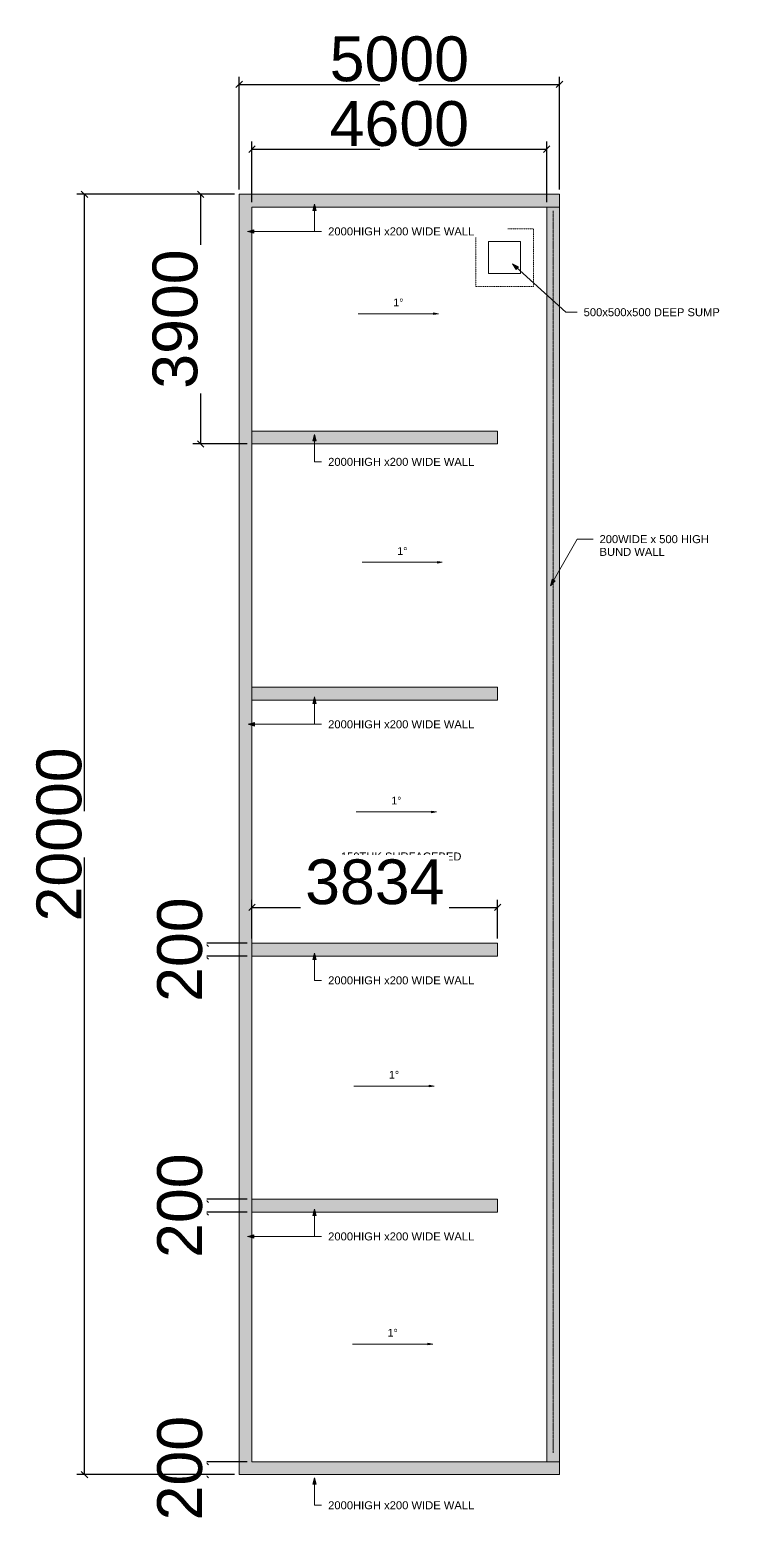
# Model space of a CAD drawing. Header units: millimetres. Extents: x 14826 to 891005, y -311366 to 56117.
# Drawn here: x 404390 to 415620, y -166564 to -143327 of the extents above; entities that cross this region are included whole.
import ezdxf

# ---------------------------------------------------------------- set-up
doc = ezdxf.new("R2010")
doc.units = ezdxf.units.MM
doc.linetypes.add('Dash', pattern=[6.35, 3.175, -3.175])
doc.linetypes.add('Hidden', pattern=[7.14375, 4.7625, -2.38125])
for name, color, linetype, lineweight in [('A-ANNO-DIMS', 7, 'Continuous', 9), ('A-DETL-HDLN', 7, 'Hidden', 9), ('A-WALL', 7, 'Continuous', 9), ('A-WALL-HDLN', 7, 'Dash', 9), ('G-ANNO-DIMS', 7, 'Continuous', 9), ('G-ANNO-TEXT', 7, 'Continuous', 9), ('S-FNDN', 7, 'Continuous', 9)]:
    doc.layers.add(name, color=color, linetype=linetype, lineweight=lineweight)
doc.styles.add('Arial_1', font='arial.ttf', dxfattribs={"height": 636.4})
doc.styles.add('Arial_3', font='arial.ttf', dxfattribs={"height": 700})
doc.styles.add('Arial_5', font='arial.ttf', dxfattribs={"height": 875})
doc.dimstyles.new('Greene_Arch_tick_-_2_5mm_Arial_1', dxfattribs={"dimscale": 304.8, "dimtxt": 127.532425, "dimasz": 0.328084, "dimexe": 0.393701, "dimexo": 0.246063, "dimgap": 0.123031, "dimtad": 1, "dimdec": 0, "dimzin": 0, "dimdsep": 46, "dimtxsty": 'Arial_3', "dimblk1": 'OBLIQUE', "dimblk2": 'OBLIQUE', "dimsah": 1, "dimcen": 0.09, "dimazin": 0, "dimtfac": 1, "dimtdec": 4, "dimtix": 1, "dimtmove": 0, "dimatfit": 3, "dimfxl": 1, "dimtvp": 1, "dimtfill": 1, "dimtolj": 1, "dimtzin": 0, "dimarcsym": 2})

# ---------------------------------------------------------------- blocks, each defined once
blk = doc.blocks.new('_Oblique')
at = {"color": 0, "linetype": 'ByBlock', "lineweight": -2}
blk.add_line((-0.5, -0.5), (0.5, 0.5), dxfattribs=at)
blk = doc.blocks.new('*D539')
at = {"layer": 'A-ANNO-DIMS', "color": 0, "lineweight": -2, "transparency": 16777216}
for p, q in [((407859, -146022), (407859, -145072)), ((407859, -145192), (412459, -145192)), ((412459, -146022), (412459, -145072))]:
    blk.add_line(p, q, dxfattribs=at)
at = {"layer": 'Defpoints', "color": 0, "transparency": 16777216}
for p in [(412459, -145192), (407859, -146097), (412459, -146097)]:
    blk.add_point(p, dxfattribs=at)
at = {"layer": 'A-ANNO-DIMS', "color": 0, "lineweight": -2, "transparency": 16777216, "xscale": 99.99999999999999, "yscale": 99.99999999999999, "zscale": 99.99999999999999, "rotation": 180}
blk.add_blockref('_Oblique', (407859, -145192), dxfattribs=at)
at = {"layer": 'A-ANNO-DIMS', "color": 0, "lineweight": -2, "transparency": 16777216, "xscale": 99.99999999999999, "yscale": 99.99999999999999, "zscale": 99.99999999999999}
blk.add_blockref('_Oblique', (412459, -145192), dxfattribs=at)
at = {"layer": 'A-ANNO-DIMS', "color": 0, "transparency": 16777216, "insert": (410159, -144797), "char_height": 700, "width": 461.47, "attachment_point": 5, "style": 'Arial_3', "bg_fill": 3, "box_fill_scale": 1.1, "bg_fill_color": 256, "bg_fill_true_color": 13158600, "bg_fill_transparency": 0}
blk.add_mtext('\\A1;4600', dxfattribs=at)
blk = doc.blocks.new('*D540')
at = {"layer": 'A-ANNO-DIMS', "color": 0, "lineweight": -2, "transparency": 16777216}
for p, q in [((407659, -145822), (407659, -144061)), ((412659, -145822), (412659, -144061)), ((407659, -144181), (412659, -144181))]:
    blk.add_line(p, q, dxfattribs=at)
at = {"layer": 'Defpoints', "color": 0, "transparency": 16777216}
for p in [(412659, -144181), (407659, -145897), (412659, -145897)]:
    blk.add_point(p, dxfattribs=at)
at = {"layer": 'A-ANNO-DIMS', "color": 0, "lineweight": -2, "transparency": 16777216, "xscale": 99.99999999999999, "yscale": 99.99999999999999, "zscale": 99.99999999999999, "rotation": 180}
blk.add_blockref('_Oblique', (407659, -144181), dxfattribs=at)
at = {"layer": 'A-ANNO-DIMS', "color": 0, "lineweight": -2, "transparency": 16777216, "xscale": 99.99999999999999, "yscale": 99.99999999999999, "zscale": 99.99999999999999}
blk.add_blockref('_Oblique', (412659, -144181), dxfattribs=at)
at = {"layer": 'A-ANNO-DIMS', "color": 0, "transparency": 16777216, "insert": (410159, -143786), "char_height": 700, "width": 461.47, "attachment_point": 5, "style": 'Arial_3', "bg_fill": 3, "box_fill_scale": 1.1, "bg_fill_color": 256, "bg_fill_true_color": 13158600, "bg_fill_transparency": 0}
blk.add_mtext('\\A1;5000', dxfattribs=at)
blk = doc.blocks.new('*D541')
at = {"layer": 'A-ANNO-DIMS', "color": 0, "lineweight": -2, "transparency": 16777216}
for p, q in [((407128, -157597), (407128, -157497)), ((407784, -157597), (407008, -157597)), ((407128, -157597), (407128, -157797)), ((407784, -157797), (407008, -157797)), ((407128, -157797), (407128, -157897))]:
    blk.add_line(p, q, dxfattribs=at)
at = {"layer": 'Defpoints', "color": 0, "transparency": 16777216}
for p in [(407859, -157597), (407859, -157797)]:
    blk.add_point(p, dxfattribs=at)
at = {"layer": 'A-ANNO-DIMS', "color": 0, "lineweight": -2, "transparency": 16777216, "xscale": 99.99999999999999, "yscale": 99.99999999999999, "zscale": 99.99999999999999}
for p, rotation in [((407128, -157597), 270), ((407128, -157797), 90)]:
    blk.add_blockref('_Oblique', p, dxfattribs=dict(at, rotation=rotation))
at = {"layer": 'A-ANNO-DIMS', "color": 0, "transparency": 16777216, "insert": (406734, -157697), "char_height": 700, "width": 346.1, "attachment_point": 5, "rotation": 90, "style": 'Arial_3', "bg_fill": 3, "box_fill_scale": 1.1, "bg_fill_color": 256, "bg_fill_true_color": 13158600, "bg_fill_transparency": 0}
blk.add_mtext('\\A1;200', dxfattribs=at)
at = {"layer": 'Defpoints', "color": 0, "transparency": 16777216}
blk.add_point((407128, -157797), dxfattribs=at)
blk = doc.blocks.new('*D542')
at = {"layer": 'A-ANNO-DIMS', "color": 0, "lineweight": -2, "transparency": 16777216}
for p, q in [((407784, -161597), (407008, -161597)), ((407128, -161597), (407128, -161497)), ((407128, -161597), (407128, -161797)), ((407784, -161797), (407008, -161797)), ((407128, -161797), (407128, -161897))]:
    blk.add_line(p, q, dxfattribs=at)
at = {"layer": 'Defpoints', "color": 0, "transparency": 16777216}
for p in [(407859, -161597), (407859, -161797)]:
    blk.add_point(p, dxfattribs=at)
at = {"layer": 'A-ANNO-DIMS', "color": 0, "lineweight": -2, "transparency": 16777216, "xscale": 99.99999999999999, "yscale": 99.99999999999999, "zscale": 99.99999999999999}
for p, rotation in [((407128, -161597), 270), ((407128, -161797), 90)]:
    blk.add_blockref('_Oblique', p, dxfattribs=dict(at, rotation=rotation))
at = {"layer": 'A-ANNO-DIMS', "color": 0, "transparency": 16777216, "insert": (406734, -161697), "char_height": 700, "width": 346.1, "attachment_point": 5, "rotation": 90, "style": 'Arial_3', "bg_fill": 3, "box_fill_scale": 1.1, "bg_fill_color": 256, "bg_fill_true_color": 13158600, "bg_fill_transparency": 0}
blk.add_mtext('\\A1;200', dxfattribs=at)
at = {"layer": 'Defpoints', "color": 0, "transparency": 16777216}
blk.add_point((407128, -161797), dxfattribs=at)
blk = doc.blocks.new('*D543')
at = {"layer": 'A-ANNO-DIMS', "color": 0, "lineweight": -2, "transparency": 16777216}
for p, q in [((407128, -165697), (407128, -165597)), ((407784, -165697), (407008, -165697)), ((407584, -165897), (407008, -165897)), ((407128, -165697), (407128, -165897)), ((407128, -165897), (407128, -165997))]:
    blk.add_line(p, q, dxfattribs=at)
at = {"layer": 'Defpoints', "color": 0, "transparency": 16777216}
for p in [(407659, -165897), (407859, -165697)]:
    blk.add_point(p, dxfattribs=at)
at = {"layer": 'A-ANNO-DIMS', "color": 0, "lineweight": -2, "transparency": 16777216, "xscale": 99.99999999999999, "yscale": 99.99999999999999, "zscale": 99.99999999999999}
for p, rotation in [((407128, -165697), 270), ((407128, -165897), 90)]:
    blk.add_blockref('_Oblique', p, dxfattribs=dict(at, rotation=rotation))
at = {"layer": 'A-ANNO-DIMS', "color": 0, "transparency": 16777216, "insert": (406734, -165797), "char_height": 700, "width": 346.1, "attachment_point": 5, "rotation": 90, "style": 'Arial_3', "bg_fill": 3, "box_fill_scale": 1.1, "bg_fill_color": 256, "bg_fill_true_color": 13158600, "bg_fill_transparency": 0}
blk.add_mtext('\\A1;200', dxfattribs=at)
at = {"layer": 'Defpoints', "color": 0, "transparency": 16777216}
blk.add_point((407128, -165897), dxfattribs=at)
blk = doc.blocks.new('*D544')
at = {"layer": 'A-ANNO-DIMS', "color": 0, "lineweight": -2, "transparency": 16777216}
for p, q in [((407584, -145897), (405125, -145897)), ((405245, -165897), (405245, -145897)), ((407584, -165897), (405125, -165897))]:
    blk.add_line(p, q, dxfattribs=at)
at = {"layer": 'Defpoints', "color": 0, "transparency": 16777216}
for p in [(405245, -145897), (407659, -145897), (407659, -165897)]:
    blk.add_point(p, dxfattribs=at)
at = {"layer": 'A-ANNO-DIMS', "color": 0, "lineweight": -2, "transparency": 16777216, "xscale": 99.99999999999999, "yscale": 99.99999999999999, "zscale": 99.99999999999999}
for p, rotation in [((405245, -145897), 90), ((405245, -165897), 270)]:
    blk.add_blockref('_Oblique', p, dxfattribs=dict(at, rotation=rotation))
at = {"layer": 'A-ANNO-DIMS', "color": 0, "transparency": 16777216, "insert": (404850, -155897), "char_height": 700, "width": 576.84, "attachment_point": 5, "rotation": 90, "style": 'Arial_3', "bg_fill": 3, "box_fill_scale": 1.1, "bg_fill_color": 256, "bg_fill_true_color": 13158600, "bg_fill_transparency": 0}
blk.add_mtext('\\A1;20000', dxfattribs=at)
blk = doc.blocks.new('*D545')
at = {"layer": 'A-ANNO-DIMS', "color": 0, "lineweight": -2, "transparency": 16777216}
for p, q in [((407859, -157522), (407859, -156917)), ((407859, -157037), (411693, -157037)), ((411693, -157522), (411693, -156917))]:
    blk.add_line(p, q, dxfattribs=at)
at = {"layer": 'Defpoints', "color": 0, "transparency": 16777216}
for p in [(411693, -157037), (407859, -157597), (411693, -157597)]:
    blk.add_point(p, dxfattribs=at)
at = {"layer": 'A-ANNO-DIMS', "color": 0, "lineweight": -2, "transparency": 16777216, "xscale": 99.99999999999999, "yscale": 99.99999999999999, "zscale": 99.99999999999999, "rotation": 180}
blk.add_blockref('_Oblique', (407859, -157037), dxfattribs=at)
at = {"layer": 'A-ANNO-DIMS', "color": 0, "lineweight": -2, "transparency": 16777216, "xscale": 99.99999999999999, "yscale": 99.99999999999999, "zscale": 99.99999999999999}
blk.add_blockref('_Oblique', (411693, -157037), dxfattribs=at)
at = {"layer": 'A-ANNO-DIMS', "color": 0, "transparency": 16777216, "insert": (409776, -156642), "char_height": 700, "attachment_point": 5, "style": 'Arial_3', "bg_fill": 3, "box_fill_scale": 1.1, "bg_fill_color": 256, "bg_fill_true_color": 13158600, "bg_fill_transparency": 0}
blk.add_mtext('\\A1;3834', dxfattribs=at)
blk = doc.blocks.new('*D546')
at = {"layer": 'A-ANNO-DIMS', "color": 0, "lineweight": -2, "transparency": 16777216}
for p, q in [((407584, -145897), (406937, -145897)), ((407057, -145897), (407057, -149797)), ((407784, -149797), (406937, -149797))]:
    blk.add_line(p, q, dxfattribs=at)
at = {"layer": 'Defpoints', "color": 0, "transparency": 16777216}
for p in [(407659, -145897), (407057, -149797), (407859, -149797)]:
    blk.add_point(p, dxfattribs=at)
at = {"layer": 'A-ANNO-DIMS', "color": 0, "lineweight": -2, "transparency": 16777216, "xscale": 99.99999999999999, "yscale": 99.99999999999999, "zscale": 99.99999999999999}
for p, rotation in [((407057, -145897), 90), ((407057, -149797), 270)]:
    blk.add_blockref('_Oblique', p, dxfattribs=dict(at, rotation=rotation))
at = {"layer": 'A-ANNO-DIMS', "color": 0, "transparency": 16777216, "insert": (406661, -147847), "char_height": 700, "attachment_point": 5, "rotation": 90, "style": 'Arial_3', "bg_fill": 3, "box_fill_scale": 1.1, "bg_fill_color": 256, "bg_fill_true_color": 13158600, "bg_fill_transparency": 0}
blk.add_mtext('\\A1;3900', dxfattribs=at)

msp = doc.modelspace()

# ---------------------------------------------------------------- hatches: boundary and pattern name
at = {"layer": 'A-WALL', "true_color": 0xc0c0c0}
for points in [[(407858.60216, -165697.39655), (407858.60216, -145897.39655), (407658.60216, -145897.39655), (407658.60216, -165697.39655)], [(412658.60216, -146097.39655), (412658.60216, -145897.39655), (407858.60216, -145897.39655), (407858.60216, -146097.39655)], [(412458.60216, -165697.39655), (412658.60216, -165697.39655), (412658.60216, -146097.39655), (412458.60216, -146097.39655), (412458.60216, -161097.39655)], [(411692.89598, -149797.39655), (411692.89598, -149597.39655), (407858.60216, -149597.39655), (407858.60216, -149797.39655), (411558.60216, -149797.39655)], [(411692.89598, -153797.39655), (411692.89598, -153597.39655), (407858.60216, -153597.39655), (407858.60216, -153797.39655)], [(411692.89598, -157797.39655), (411692.89598, -157597.39655), (407858.60216, -157597.39655), (407858.60216, -157797.39655)], [(411692.89598, -161797.39655), (411692.89598, -161597.39655), (407858.60216, -161597.39655), (407858.60216, -161797.39655)], [(412658.60216, -165897.39655), (412658.60216, -165697.39655), (407658.60216, -165697.39655), (407658.60216, -165897.39655)]]:
    msp.add_hatch(color=9, dxfattribs=at).paths.add_polyline_path(points)
at = {"layer": 'G-ANNO-DIMS'}
for points in [[(410767.85806, -147763.93584), (410692.85806, -147750.71132), (410692.85806, -147777.16036)], [(410829.73142, -151646.48954), (410754.73142, -151633.26501), (410754.73142, -151659.71406)], [(410736.92137, -155544.51158), (410661.92137, -155531.28705), (410661.92137, -155557.7361)], [(410700.10288, -159827.61678), (410625.10288, -159814.39226), (410625.10288, -159840.8413)], [(410679.646, -163857.62244), (410604.646, -163844.39792), (410604.646, -163870.84697)]]:
    msp.add_hatch(color=256, dxfattribs=at).paths.add_polyline_path(points)
at = {"layer": 'G-ANNO-TEXT'}
for points in [[(407787.94527, -146476.81596), (407887.94527, -146503.61088), (407887.94527, -146450.02104)], [(411926.21274, -146985.64836), (411982.26286, -147072.6906), (412018.27469, -147033.0041)], [(408834.19018, -149649.64716), (408807.39526, -149749.64716), (408860.9851, -149749.64716)], [(412516.41801, -152011.53084), (412589.46448, -151938.1675), (412542.99644, -151911.47309)], [(408834.19018, -153749.64716), (408807.39526, -153849.64716), (408860.9851, -153849.64716)], [(407798.11595, -154176.81596), (407898.11595, -154203.61088), (407898.11595, -154150.02104)], [(408834.19018, -157749.64716), (408807.39526, -157849.64716), (408860.9851, -157849.64716)], [(408834.19018, -161749.64716), (408807.39526, -161849.64716), (408860.9851, -161849.64716)], [(408834.19018, -165949.64716), (408807.39526, -166049.64716), (408860.9851, -166049.64716)]]:
    msp.add_hatch(color=256, dxfattribs=at).paths.add_polyline_path(points)

# ---------------------------------------------------------------- linework, layer by layer
at = {"layer": 'A-DETL-HDLN'}
msp.add_line((412558.60216, -146157.39655), (412558.60216, -165557.39655), dxfattribs=at)
at = {"layer": 'A-WALL'}
for p, q in [((407658.60216, -165897.39655), (407658.60216, -145897.39655)), ((407658.60216, -145897.39655), (412658.60216, -145897.39655)), ((412658.60216, -145897.39655), (412658.60216, -165897.39655)), ((407858.60216, -146097.39655), (407858.60216, -165697.39655)), ((412658.60216, -146097.39655), (407858.60216, -146097.39655)), ((412458.60216, -165697.39655), (412458.60216, -146097.39655)), ((407858.60216, -149597.39655), (411692.89598, -149597.39655)), ((411692.89598, -149597.39655), (411692.89598, -149797.39655)), ((411692.89598, -149797.39655), (407858.60216, -149797.39655)), ((407858.60216, -153597.39655), (411692.89598, -153597.39655)), ((411692.89598, -153797.39655), (407858.60216, -153797.39655)), ((411692.89598, -153597.39655), (411692.89598, -153797.39655)), ((407858.60216, -157597.39655), (411692.89598, -157597.39655)), ((411692.89598, -157597.39655), (411692.89598, -157797.39655)), ((411692.89598, -157797.39655), (407858.60216, -157797.39655)), ((407858.60216, -161597.39655), (411692.89598, -161597.39655)), ((411692.89598, -161597.39655), (411692.89598, -161797.39655)), ((411692.89598, -161797.39655), (407858.60216, -161797.39655)), ((412658.60216, -165897.39655), (407658.60216, -165897.39655)), ((407858.60216, -165697.39655), (412658.60216, -165697.39655))]:
    msp.add_line(p, q, dxfattribs=at)
at = {"layer": 'A-WALL-HDLN'}
for p, q in [((411351.26448, -146437.08597), (412251.26448, -146437.08597)), ((411351.26448, -147337.08597), (411351.26448, -146437.08597)), ((412251.26448, -146437.08597), (412251.26448, -147337.08597)), ((412251.26448, -147337.08597), (411351.26448, -147337.08597))]:
    msp.add_line(p, q, dxfattribs=at)
at = {"layer": 'G-ANNO-DIMS'}
for p, q in [((410767.85806, -147763.93584), (410692.85806, -147750.71132)), ((410692.85806, -147750.71132), (410692.85806, -147777.16036)), ((410692.85806, -147777.16036), (410767.85806, -147763.93584)), ((410829.73142, -151646.48954), (410754.73142, -151633.26501)), ((410754.73142, -151633.26501), (410754.73142, -151659.71406)), ((410754.73142, -151659.71406), (410829.73142, -151646.48954)), ((410736.92137, -155544.51158), (410661.92137, -155531.28705)), ((410661.92137, -155531.28705), (410661.92137, -155557.7361)), ((410661.92137, -155557.7361), (410736.92137, -155544.51158)), ((410700.10288, -159827.61678), (410625.10288, -159814.39226)), ((410625.10288, -159814.39226), (410625.10288, -159840.8413)), ((410625.10288, -159840.8413), (410700.10288, -159827.61678)), ((410679.646, -163857.62244), (410604.646, -163844.39792)), ((410604.646, -163844.39792), (410604.646, -163870.84697)), ((410604.646, -163870.84697), (410679.646, -163857.62244))]:
    msp.add_line(p, q, dxfattribs=at)
at = {"layer": 'G-ANNO-TEXT'}
for p, q in [((407887.94527, -146450.02104), (407787.94527, -146476.81596)), ((407787.94527, -146476.81596), (407887.94527, -146503.61088)), ((407787.94527, -146476.81596), (408946.06773, -146476.81596)), ((407887.94527, -146503.61088), (407887.94527, -146450.02104)), ((408834.19018, -146476.81596), (408946.06773, -146476.81596)), ((411926.21274, -146985.64836), (411982.26286, -147072.6906)), ((412018.27469, -147033.0041), (411926.21274, -146985.64836)), ((411926.21274, -146985.64836), (412756.78669, -147739.31731)), ((411982.26286, -147072.6906), (412018.27469, -147033.0041)), ((412756.78669, -147739.31731), (412933.66818, -147739.31731)), ((408834.19018, -149649.64716), (408807.39526, -149749.64716)), ((408807.39526, -149749.64716), (408860.9851, -149749.64716)), ((408860.9851, -149749.64716), (408834.19018, -149649.64716)), ((408834.19018, -149649.64716), (408834.19018, -150076.81596)), ((408834.19018, -150076.81596), (408946.06773, -150076.81596)), ((412516.41801, -152011.53084), (412934.06323, -151284.5188)), ((412934.06323, -151284.5188), (413181.55669, -151284.5188)), ((412542.99644, -151911.47309), (412516.41801, -152011.53084)), ((412516.41801, -152011.53084), (412589.46448, -151938.1675)), ((412589.46448, -151938.1675), (412542.99644, -151911.47309)), ((408834.19018, -153749.64716), (408807.39526, -153849.64716)), ((408860.9851, -153849.64716), (408834.19018, -153749.64716)), ((408834.19018, -153749.64716), (408834.19018, -154176.81596)), ((408807.39526, -153849.64716), (408860.9851, -153849.64716)), ((407898.11595, -154150.02104), (407798.11595, -154176.81596)), ((407798.11595, -154176.81596), (407898.11595, -154203.61088)), ((407798.11595, -154176.81596), (408946.06773, -154176.81596)), ((407898.11595, -154203.61088), (407898.11595, -154150.02104)), ((408834.19018, -154176.81596), (408946.06773, -154176.81596)), ((408834.19018, -157749.64716), (408807.39526, -157849.64716)), ((408860.9851, -157849.64716), (408834.19018, -157749.64716)), ((408834.19018, -157749.64716), (408834.19018, -158176.81596)), ((408807.39526, -157849.64716), (408860.9851, -157849.64716)), ((408834.19018, -158176.81596), (408946.06773, -158176.81596)), ((408834.19018, -161749.64716), (408807.39526, -161849.64716)), ((408807.39526, -161849.64716), (408860.9851, -161849.64716)), ((408860.9851, -161849.64716), (408834.19018, -161749.64716)), ((408834.19018, -161749.64716), (408834.19018, -162176.81596)), ((408834.19018, -162176.81596), (408946.06773, -162176.81596)), ((408834.19018, -165949.64716), (408807.39526, -166049.64716)), ((408807.39526, -166049.64716), (408860.9851, -166049.64716)), ((408860.9851, -166049.64716), (408834.19018, -165949.64716)), ((408834.19018, -165949.64716), (408834.19018, -166376.81596)), ((408834.19018, -166376.81596), (408946.06773, -166376.81596))]:
    msp.add_line(p, q, dxfattribs=at)
at = {"layer": 'S-FNDN'}
for p, q in [((411551.26448, -147137.08597), (411551.26448, -146637.08597)), ((411551.26448, -146637.08597), (412051.26448, -146637.08597)), ((412051.26448, -146637.08597), (412051.26448, -147137.08597)), ((412051.26448, -147137.08597), (411551.26448, -147137.08597))]:
    msp.add_line(p, q, dxfattribs=at)

# ---------------------------------------------------------------- texts
at = {"layer": 'G-ANNO-DIMS', "char_height": 120, "width": 190.9897172, "attachment_point": 1, "line_spacing_factor": 0.941778, "style": 'Arial_5', "bg_fill": 3, "box_fill_scale": 1.25, "bg_fill_color": 256, "bg_fill_true_color": 13158600, "bg_fill_transparency": 0}
for insert in [(410063.27901, -147527.49761), (410125.15237, -151410.05131), (410032.34232, -155308.07335), (409995.52383, -159591.17855), (409975.06695, -163621.18421)]:
    msp.add_mtext('1°', dxfattribs=dict(at, insert=insert))
at = {"layer": 'G-ANNO-TEXT', "insert": (409245.53406, -156179.1281), "char_height": 125, "width": 2272.7840625, "attachment_point": 1, "style": 'Arial_1', "bg_fill": 3, "box_fill_scale": 1.25, "bg_fill_color": 256, "bg_fill_true_color": 13158600, "bg_fill_transparency": 0}
msp.add_mtext('150THK SURFACEBED', dxfattribs=at)

# ---------------------------------------------------------------- next in the draw order: linework, layer by layer
at = {"layer": 'G-ANNO-DIMS'}
for p, q in [((409517.85806, -147763.93584), (410767.85806, -147763.93584)), ((409579.73142, -151646.48954), (410829.73142, -151646.48954)), ((409486.92137, -155544.51158), (410736.92137, -155544.51158)), ((409450.10288, -159827.61678), (410700.10288, -159827.61678)), ((409429.646, -163857.62244), (410679.646, -163857.62244))]:
    msp.add_line(p, q, dxfattribs=at)

# ---------------------------------------------------------------- next in the draw order: texts
at = {"layer": 'G-ANNO-TEXT', "char_height": 125, "attachment_point": 1, "style": 'Arial_1', "bg_fill": 3, "box_fill_scale": 1.25, "bg_fill_color": 256, "bg_fill_true_color": 13158600, "bg_fill_transparency": 0}
for s, insert, width in [('2000HIGH x200 WIDE WALL', (409047.66773, -146414.31596), 2769.8303125), ('500x500x500 DEEP SUMP', (413035.26818, -147676.81731), 2553.3746875), ('2000HIGH x200 WIDE WALL', (409047.66773, -150014.31596), 2769.8303125), ('200WIDE x 500 HIGH ', (413283.15669, -151222.0188), 2132.48875), ('2000HIGH x200 WIDE WALL', (409047.66773, -154114.31596), 2769.8303125), ('2000HIGH x200 WIDE WALL', (409047.66773, -158114.31596), 2769.8303125), ('2000HIGH x200 WIDE WALL', (409047.66773, -166314.31596), 2769.8303125)]:
    msp.add_mtext(s, dxfattribs=dict(at, insert=insert, width=width))

# ---------------------------------------------------------------- next in the draw order: dimensions: what is measured, and where the dimension line sits
at = {"layer": 'A-ANNO-DIMS'}
dim = msp.add_linear_dim(base=(412458.60216, -145192.01807), p1=(407858.60216, -146097.39655), p2=(412458.60216, -146097.39655), dimstyle='Greene_Arch_tick_-_2_5mm_Arial_1', override={"dimpost": '<>', "dimfxl": 4600}, dxfattribs=at)
dim.commit()
dim.dimension.update_dxf_attribs({"geometry": '*D539', "text_midpoint": (410158.60216, -144797.11698)})
for base, p1, p2, override, picture, middle in [((407128.48735, -157797.39655), (407858.60216, -157597.39655), (407858.60216, -157797.39655), {"dimpost": '<>', "dimfxl": 200}, '*D541', (406733.58625, -157697.39655)), ((407128.48735, -161797.39655), (407858.60216, -161597.39655), (407858.60216, -161797.39655), {"dimpost": '<>', "dimfxl": 200}, '*D542', (406733.58625, -161697.39655)), ((407128.48735, -165897.39655), (407858.60216, -165697.39655), (407658.60216, -165897.39655), {"dimpost": '<>', "dimfxl": 282.842712}, '*D543', (406733.58625, -165797.39655))]:
    dim = msp.add_linear_dim(base=base, p1=p1, p2=p2, angle=90, dimstyle='Greene_Arch_tick_-_2_5mm_Arial_1', override=override, dxfattribs=at)
    dim.commit()
    dim.dimension.update_dxf_attribs({"geometry": picture, "text_midpoint": middle})

# ---------------------------------------------------------------- next in the draw order: hatches: boundary and pattern name
at = {"layer": 'G-ANNO-TEXT'}
for points in [[(408834.19018, -146049.64716), (408807.39526, -146149.64716), (408860.9851, -146149.64716)], [(407787.94527, -162176.81596), (407887.94527, -162203.61088), (407887.94527, -162150.02104)]]:
    msp.add_hatch(color=256, dxfattribs=at).paths.add_polyline_path(points)

# ---------------------------------------------------------------- next in the draw order: linework, layer by layer
for p, q in [((408834.19018, -146049.64716), (408807.39526, -146149.64716)), ((408807.39526, -146149.64716), (408860.9851, -146149.64716)), ((408860.9851, -146149.64716), (408834.19018, -146049.64716)), ((408834.19018, -146049.64716), (408834.19018, -146476.81596)), ((407887.94527, -162150.02104), (407787.94527, -162176.81596)), ((407787.94527, -162176.81596), (407887.94527, -162203.61088)), ((407787.94527, -162176.81596), (408946.06773, -162176.81596)), ((407887.94527, -162203.61088), (407887.94527, -162150.02104))]:
    msp.add_line(p, q, dxfattribs=at)

# ---------------------------------------------------------------- next in the draw order: texts
at = {"layer": 'G-ANNO-TEXT', "insert": (413283.15669, -151420.4563), "char_height": 125, "width": 1238.6071875, "attachment_point": 1, "style": 'Arial_1', "bg_fill": 3, "box_fill_scale": 1.25, "bg_fill_color": 256, "bg_fill_true_color": 13158600, "bg_fill_transparency": 0}
msp.add_mtext('BUND WALL', dxfattribs=at)

# ---------------------------------------------------------------- next in the draw order: dimensions: what is measured, and where the dimension line sits
at = {"layer": 'A-ANNO-DIMS'}
for base, p1, p2, override, picture, middle in [((412658.60216, -144181.13616), (407658.60216, -145897.39655), (412658.60216, -145897.39655), {"dimpost": '<>', "dimfxl": 5000}, '*D540', (410158.60216, -143786.23507)), ((411692.89598, -157036.89681), (407858.60216, -157597.39655), (411692.89598, -157597.39655), {"dimpost": '<>', "dimfxl": 20000}, '*D545', (409775.74907, -156641.75697))]:
    dim = msp.add_linear_dim(base=base, p1=p1, p2=p2, dimstyle='Greene_Arch_tick_-_2_5mm_Arial_1', override=override, dxfattribs=at)
    dim.commit()
    dim.dimension.update_dxf_attribs({"geometry": picture, "text_midpoint": middle})

# ---------------------------------------------------------------- next in the draw order: texts
at = {"layer": 'G-ANNO-TEXT', "insert": (409047.66773, -162114.31596), "char_height": 125, "width": 2769.8303125, "attachment_point": 1, "style": 'Arial_1', "bg_fill": 3, "box_fill_scale": 1.25, "bg_fill_color": 256, "bg_fill_true_color": 13158600, "bg_fill_transparency": 0}
msp.add_mtext('2000HIGH x200 WIDE WALL', dxfattribs=at)

# ---------------------------------------------------------------- next in the draw order: dimensions: what is measured, and where the dimension line sits
at = {"layer": 'A-ANNO-DIMS'}
dim = msp.add_linear_dim(base=(405244.71738, -145897.39655), p1=(407658.60216, -165897.39655), p2=(407658.60216, -145897.39655), angle=90, dimstyle='Greene_Arch_tick_-_2_5mm_Arial_1', override={"dimpost": '<>', "dimfxl": 20000}, dxfattribs=at)
dim.commit()
dim.dimension.update_dxf_attribs({"geometry": '*D544', "text_midpoint": (404849.81629, -155897.39655)})

# ---------------------------------------------------------------- next in the draw order: dimensions: what is measured, and where the dimension line sits
dim = msp.add_linear_dim(base=(407056.62774, -149797.39655), p1=(407658.60216, -145897.39655), p2=(407858.60216, -149797.39655), angle=90, dimstyle='Greene_Arch_tick_-_2_5mm_Arial_1', override={"dimpost": '<>', "dimfxl": 20000}, dxfattribs=at)
dim.commit()
dim.dimension.update_dxf_attribs({"geometry": '*D546', "text_midpoint": (406661.4879, -147847.39655)})

doc.saveas('drawing.dxf')
